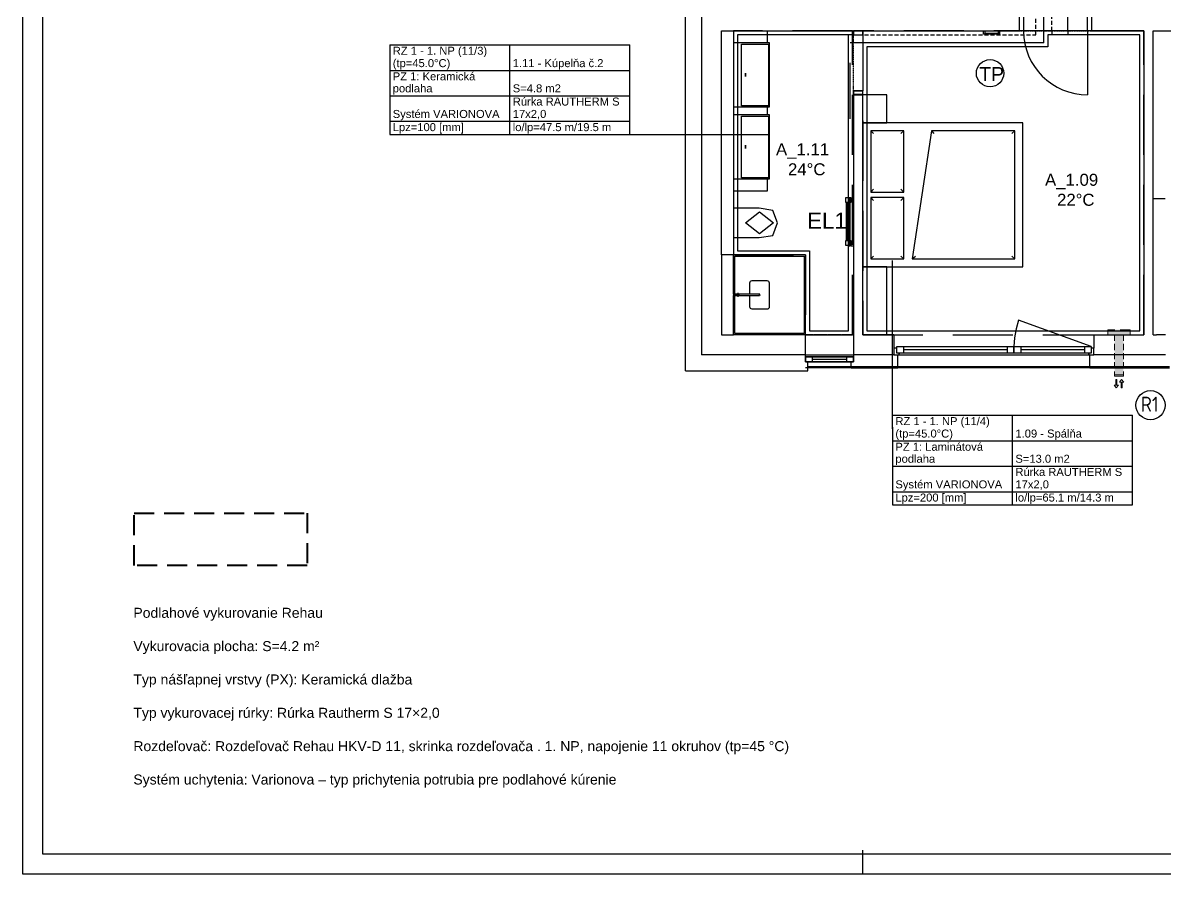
# Model space of a CAD drawing. Header units: millimetres. Extents: x -9498 to 115159, y -2045 to 31741.
# Drawn here: x -9498 to 4779, y -1682 to 8959 of the extents above; entities that cross this region are included whole.
import ezdxf

# ---------------------------------------------------------------- set-up
doc = ezdxf.new("R2010")
doc.units = ezdxf.units.MM
for name, pattern in [('BODKO__IARKOVAN___3MM', [5, 3, -1, 0, -1]), ('BODKO__IARKOVAN___4MM', [6, 4, -1, 0, -1]), ('DASH', [75, 50, -25]), ('DASHEDX2', [38.1, 25.4, -12.7])]:
    doc.linetypes.add(name, pattern=pattern)
for name, color, linetype in [('DXF_LAYER', 1, 'Continuous'), ('ODVODN__POTRUBIE___PODL__VYK_', 7, 'Continuous'), ('PODLAHOVKA', 7, 'Continuous'), ('POLO_KY', 7, 'Continuous'), ('PR_VODN__POTRUBIE___PODL__VYK_', 7, 'Continuous'), ('TABU_KY', 7, 'Continuous'), ('UK_LEGENDA', 7, 'Continuous'), ('UK_REBRIK', 94, 'Continuous'), ('vyk-privod2', 7, 'Continuous'), ('vyk-vratka-ZARIADENIE', 7, 'Continuous'), ('Z_NA_PRECHODOV_CH_POTRUB_', 7, 'Continuous')]:
    doc.layers.add(name, color=color, linetype=linetype)
doc.layers.add('NETLAC', color=6, linetype='Continuous', plot=False)
for name, color, linetype, lineweight in [('OKRAJOV__DILAT_CIA_PDL', 2, 'Continuous', 30), ('UK_VZT_JEDNOTKY', 150, 'DASHEDX2', 15), ('vyk-OKRAJOVA DILATACIA', 7, 'DASH', 40), ('vyk_POPIS', 7, 'Continuous', 20)]:
    doc.layers.add(name, color=color, linetype=linetype, lineweight=lineweight)
doc.styles.add('ARIAL', font='arial.ttf')
doc.styles.add('ISOCP', font='isocp.shx')
doc.styles.add('ISOCPEUR', font='arial.ttf')
doc.styles.get("Standard").update_dxf_attribs({"font": 'arial.ttf'})

# ---------------------------------------------------------------- blocks, each defined once
blk = doc.blocks.new('podklad')
at = {"layer": 'DXF_LAYER', "color": 8, "linetype": 'Continuous'}
for p, q in [((8621.995901, -15647.882778), (8621.995901, -11072.883266)), ((8821.995896, -11122.883266), (8821.995896, -15447.882778)), ((12796.995805, -11397.883266), (12796.995805, -11197.883266)), ((12846.995805, -11197.883266), (12846.995805, -11397.883266)), ((13646.995805, -11397.883266), (13646.995805, -11197.883266)), ((13696.995805, -11197.883266), (13696.995805, -11397.883266)), ((9071.995896, -11397.883266), (12796.995805, -11397.883266)), ((9071.995896, -14197.882778), (9071.995896, -11397.883266)), ((9221.995927, -11397.883266), (9221.995927, -14197.882778)), ((9647.201127, -11548.243618), (9647.201127, -11397.883266)), ((10721.995805, -11397.883266), (10721.995805, -11447.883266)), ((10836.995805, -11397.883266), (10721.995805, -11397.883266)), ((10836.995805, -11447.883266), (10836.995805, -11397.883266)), ((12846.995805, -11397.883266), (12796.995805, -11397.883266)), ((13646.995805, -11397.883266), (12846.995805, -11397.883266)), ((13696.995805, -11397.883266), (13646.995805, -11397.883266)), ((13646.995805, -11397.883266), (13646.995805, -12197.883266)), ((13696.995805, -11397.883266), (14351.995805, -11397.883266)), ((14351.995805, -11397.883266), (14351.995805, -15197.882778)), ((14466.995805, -13497.882778), (14466.995805, -11397.883266)), ((14466.995805, -11397.883266), (15421.995805, -11397.883266)), ((9671.995927, -11548.243618), (9221.995927, -11548.243618)), ((9321.995927, -11563.243618), (9657.488359, -11563.243618)), ((9321.995927, -12333.243618), (9321.995927, -11563.243618)), ((9657.488359, -11563.243618), (9657.488359, -12333.243618)), ((9671.995927, -12348.243618), (9671.995927, -11548.243618)), ((10721.995805, -11447.883266), (10836.995805, -11447.883266)), ((10681.995805, -12497.883266), (10681.995805, -11797.883266)), ((10836.995805, -12147.843227), (10721.995805, -12147.843227)), ((10721.995805, -12147.843227), (10721.995805, -12197.883266)), ((10721.995805, -12147.883266), (10836.995805, -12147.883266)), ((10721.995805, -12197.883266), (10721.995805, -12147.883266)), ((10836.995805, -12192.883266), (10721.995805, -12192.883266)), ((10721.995805, -12197.883266), (10721.995805, -15470.882778)), ((10836.995805, -12197.883266), (10721.995805, -12197.883266)), ((10721.995805, -12197.883266), (10836.995805, -12197.883266)), ((10836.995805, -12197.883266), (10836.995805, -12147.843227)), ((10836.995805, -12192.883266), (10836.995805, -12197.883266)), ((10836.995805, -15197.882778), (10836.995805, -12197.883266)), ((11136.995805, -12197.927212), (10836.995805, -12197.927212)), ((11136.995805, -12547.88229), (11136.995805, -12197.927212)), ((9221.995927, -12348.243618), (9671.995927, -12348.243618)), ((9657.488359, -12333.243618), (9321.995927, -12333.243618)), ((9647.201127, -12448.243618), (9647.201127, -12348.243618)), ((9671.995927, -12448.243618), (9221.995927, -12448.243618)), ((9321.995927, -12463.243618), (9657.488359, -12463.243618)), ((9321.995927, -13233.243618), (9321.995927, -12463.243618)), ((9657.488359, -12463.243618), (9657.488359, -13233.243618)), ((9671.995927, -13248.243618), (9671.995927, -12448.243618)), ((12836.995805, -12547.88229), (10836.995805, -12547.88229)), ((10836.995805, -12547.88229), (11136.995805, -12547.88229)), ((12836.995805, -14347.882778), (12836.995805, -12547.88229)), ((11349.288529, -12647.88229), (10936.995805, -12647.88229)), ((10936.995805, -12647.88229), (10936.995805, -13412.882778)), ((11349.288529, -13412.882778), (11349.288529, -12647.88229)), ((11697.235551, -12647.88229), (11456.294389, -14247.882778)), ((12736.995805, -12647.88229), (11697.235551, -12647.88229)), ((12736.995805, -14247.882778), (12736.995805, -12647.88229)), ((9221.995927, -13248.243618), (9671.995927, -13248.243618)), ((9657.488359, -13233.243618), (9321.995927, -13233.243618)), ((9647.201127, -13398.207485), (9647.201127, -13248.243618)), ((9221.995927, -13398.207485), (9647.201127, -13398.207485)), ((10936.995805, -13412.882778), (11349.288529, -13412.882778)), ((10661.995805, -13530.527798), (10661.995805, -14055.887173)), ((10681.995805, -14055.887173), (10681.995805, -13530.527798)), ((10721.995805, -13503.207485), (10689.316361, -13503.207485)), ((10689.316361, -13523.207485), (10721.995805, -13523.207485)), ((10936.995805, -13482.882778), (10936.995805, -14247.882778)), ((11349.288529, -13482.882778), (10936.995805, -13482.882778)), ((11349.288529, -13485.519985), (11349.288529, -13482.882778)), ((11349.288529, -14247.882778), (11349.288529, -13485.519985)), ((14466.995805, -15197.882778), (14466.995805, -13497.882778)), ((14616.995805, -13497.882778), (14466.995805, -13497.882778)), ((9541.995927, -13613.905239), (9221.995927, -13613.905239)), ((9221.995927, -13981.860317), (9541.995927, -13981.860317)), ((10721.995805, -14063.207485), (10689.316361, -14063.207485)), ((10689.316361, -14083.207485), (10721.995805, -14083.207485)), ((9221.995927, -14197.882778), (9071.995896, -14197.882778)), ((9071.995896, -14197.882778), (9071.995896, -15197.882778)), ((9221.995927, -14687.882778), (9221.995927, -14197.882778)), ((10121.995927, -14197.882778), (9221.995927, -14197.882778)), ((9236.995927, -14687.900356), (9236.995927, -14212.882778)), ((9236.995927, -14212.882778), (10106.995927, -14212.882778)), ((10106.995927, -14212.882778), (10106.995927, -15182.882778)), ((10121.995927, -15197.882778), (10121.995927, -14197.882778)), ((10936.995805, -14247.882778), (11349.288529, -14247.882778)), ((11456.294389, -14247.882778), (12736.995805, -14247.882778)), ((10836.995805, -14347.882778), (12836.995805, -14347.882778)), ((11136.995805, -14347.882778), (10836.995805, -14347.882778)), ((11136.995805, -15197.882778), (11136.995805, -14347.882778)), ((9421.995927, -14552.882778), (9421.995927, -14687.882778)), ((9641.995927, -14522.882778), (9451.995927, -14522.882778)), ((9671.995927, -14842.882778), (9671.995927, -14552.882778)), ((9516.995927, -14687.882778), (9221.995927, -14687.882778)), ((9221.995927, -14687.882778), (9221.995927, -14707.882778)), ((9221.995927, -14697.882778), (9296.995927, -14697.882778)), ((9276.995927, -14672.882778), (9276.995927, -14722.882778)), ((9221.995927, -15197.882778), (9221.995927, -14707.882778)), ((9221.995927, -14707.882778), (9516.995927, -14707.882778)), ((9236.995927, -15182.882778), (9236.995927, -14707.882778)), ((9421.995927, -14707.772915), (9421.995927, -14842.882778)), ((9451.995927, -14872.882778), (9641.995927, -14872.882778)), ((13690.995805, -15343.882778), (12785.132035, -15014.175259)), ((9071.995896, -15197.882778), (9221.995927, -15197.882778)), ((10121.995927, -15197.882778), (9221.995927, -15197.882778)), ((10106.995927, -15182.882778), (9236.995927, -15182.882778)), ((10121.995927, -15470.882778), (10121.995927, -15197.882778)), ((11226.995805, -15197.882778), (10836.995805, -15197.882778)), ((11226.995805, -15197.882778), (11226.995805, -15363.882778)), ((13726.995805, -15197.882778), (14351.995805, -15197.882778)), ((13726.995805, -15197.882778), (13726.995805, -15363.882778)), ((14466.995805, -15197.882778), (14509.495805, -15197.882778)), ((14621.995805, -15197.882778), (14509.495805, -15197.882778)), ((11262.995805, -15363.882778), (11226.995805, -15363.882778)), ((11226.995805, -15363.882778), (11226.995805, -15447.882778)), ((11262.995805, -15363.882778), (11262.995805, -15343.882778)), ((11262.995805, -15343.882778), (12726.995805, -15343.882778)), ((11262.995805, -15427.882778), (11262.995805, -15363.882778)), ((11346.995805, -15343.882778), (11346.995805, -15427.882778)), ((12642.995805, -15385.882778), (11346.995805, -15385.882778)), ((12642.995805, -15343.882778), (12642.995805, -15427.882778)), ((12726.995805, -15427.882778), (12726.995805, -15343.882778)), ((12726.995805, -15343.882778), (13690.995805, -15343.882778)), ((12726.995805, -15343.882778), (12726.995805, -15427.882778)), ((12810.995805, -15343.882778), (12810.995805, -15427.882778)), ((13606.995805, -15385.882778), (12810.995805, -15385.882778)), ((13606.995805, -15343.882778), (13606.995805, -15427.882778)), ((13690.995805, -15343.882778), (13690.995805, -15363.882778)), ((13726.995805, -15363.882778), (13690.995805, -15363.882778)), ((13690.995805, -15363.882778), (13690.995805, -15427.882778)), ((13726.995805, -15447.882778), (13726.995805, -15363.882778)), ((10121.995927, -15447.882778), (8821.995896, -15447.882778)), ((10121.995927, -15447.882778), (10721.995805, -15447.882778)), ((10721.995805, -15470.882778), (10121.995927, -15470.882778)), ((10121.995927, -15470.882778), (10121.995927, -15534.882778)), ((10121.995927, -15534.882778), (10121.995927, -15470.882778)), ((10121.995927, -15470.882778), (10721.995805, -15470.882778)), ((10121.995927, -15534.882778), (10721.995805, -15534.882778)), ((10721.995805, -15534.882778), (10121.995927, -15534.882778)), ((10151.995927, -15647.882778), (10151.995927, -15534.882778)), ((10205.995927, -15470.882778), (10205.995927, -15534.882778)), ((10205.995927, -15502.882778), (10637.995927, -15502.882778)), ((10637.995927, -15534.882778), (10637.995927, -15470.882778)), ((10691.995805, -15609.882778), (10691.995805, -15534.882778)), ((11226.995805, -15447.882778), (10721.995805, -15447.882778)), ((10721.995805, -15534.882778), (10721.995805, -15470.882778)), ((10721.995805, -15470.882778), (10721.995805, -15534.882778)), ((11226.995805, -15447.882778), (11287.995805, -15447.882778)), ((11297.995805, -15427.882778), (11262.995805, -15427.882778)), ((11276.995805, -15609.882778), (11276.995805, -15447.882778)), ((11287.995805, -15447.882778), (11297.995805, -15427.882778)), ((11287.995805, -15447.882778), (13665.995805, -15447.882778)), ((11287.995805, -15447.882778), (13665.995805, -15447.882778)), ((12726.995805, -15427.882778), (11297.995805, -15427.882778)), ((13655.995805, -15427.882778), (12726.995805, -15427.882778)), ((13690.995805, -15427.882778), (13655.995805, -15427.882778)), ((13655.995805, -15427.882778), (13665.995805, -15447.882778)), ((13665.995805, -15447.882778), (13726.995805, -15447.882778)), ((13676.995805, -15609.882778), (13676.995805, -15447.882778)), ((14621.995805, -15447.882778), (13726.995805, -15447.882778)), ((8621.995901, -15647.882778), (10151.995927, -15647.882778)), ((10691.995805, -15597.882778), (10151.995927, -15597.882778)), ((10691.995805, -15609.882778), (10151.995927, -15609.882778)), ((11276.995805, -15597.882778), (10691.995805, -15597.882778)), ((10691.995805, -15609.882778), (11276.995805, -15609.882778)), ((13676.995805, -15597.882778), (11276.995805, -15597.882778)), ((13676.995805, -15609.882778), (11276.995805, -15609.882778)), ((14671.995805, -15597.882778), (13676.995805, -15597.882778)), ((13676.995805, -15609.882778), (14671.995805, -15609.882778))]:
    blk.add_line(p, q, dxfattribs=at)
at = {"layer": 'DXF_LAYER', "color": 8, "linetype": 'BODKO__IARKOVAN___3MM'}
for p, q in [((12796.995805, -11397.883266), (13696.995805, -11397.883266)), ((10721.995805, -12147.883266), (10721.995805, -11447.883266)), ((10836.995805, -11447.883266), (10836.995805, -12147.883266))]:
    blk.add_line(p, q, dxfattribs=at)
at = {"layer": 'DXF_LAYER', "color": 8, "linetype": 'BODKO__IARKOVAN___4MM'}
for p, q in [((10721.996049, -15197.882778), (10121.995927, -15197.882778)), ((10721.995805, -15609.882778), (10121.995927, -15609.882778))]:
    blk.add_line(p, q, dxfattribs=at)
at = {"layer": 'DXF_LAYER', "color": 8, "linetype": 'Continuous'}
for points in [[(9371.995927, -11968.243618), (9370.90883, -11928.272915), (9371.995927, -11928.243618)], [(9371.995927, -11928.243618), (9373.083024, -11968.214321), (9371.995927, -11968.243618)], [(9371.995927, -12868.243618), (9370.90883, -12828.273403), (9371.995927, -12828.243618)], [(9371.995927, -12828.243618), (9373.083024, -12868.213833), (9371.995927, -12868.243618)], [(10671.995805, -13533.207485), (10670.908647, -13493.23727), (10671.995805, -13493.207485)], [(10671.995805, -13493.207485), (10673.082963, -13533.1777), (10671.995805, -13533.207485)], [(10671.995805, -14093.207485), (10670.908647, -14053.23727), (10671.995805, -14053.207485)], [(10671.995805, -14053.207485), (10673.082963, -14093.1777), (10671.995805, -14093.207485)], [(9546.995927, -14687.882778), (9547.539506, -14707.86813), (9546.264421, -14687.909634)], [(9546.264421, -14707.855923), (9547.18422, -14687.884731), (9546.995927, -14707.882778)], [(9546.995927, -14707.882778), (9546.452348, -14687.897427), (9549.584123, -14707.541958)], [(12785.132035, -15014.175259), (12752.716996, -15122.684536), (12752.716996, -15122.684536), (12733.250688, -15234.246059), (12726.995805, -15343.882778)]]:
    blk.add_lwpolyline(points, dxfattribs=at)
at = {"layer": 'DXF_LAYER', "color": 8, "linetype": 'Continuous', "flags": 128}
for points in [[(9546.995927, -14687.882778), (9546.97194, -14687.882778), (9546.89998, -14687.882778), (9546.780168, -14687.882778), (9546.612748, -14687.882778), (9546.397904, -14687.882778), (9546.136064, -14687.882778), (9545.827592, -14687.882778), (9545.472978, -14687.882778), (9545.072831, -14687.882778), (9544.627763, -14687.882778), (9544.138444, -14687.882778), (9543.605729, -14687.882778), (9543.030473, -14687.882778), (9542.41359, -14687.882778), (9541.755998, -14687.882778), (9541.058793, -14687.882778), (9540.323075, -14687.882778), (9539.550065, -14687.882778), (9538.740983, -14687.882778), (9537.897111, -14687.882778), (9537.019792, -14687.882778), (9536.110429, -14687.882778), (9535.170487, -14687.882778), (9534.201493, -14687.882778), (9533.204972, -14687.882778), (9532.182511, -14687.882778), (9531.135758, -14687.882778), (9530.066361, -14687.882778), (9528.97609, -14687.882778), (9527.866654, -14687.882778), (9526.739823, -14687.882778), (9525.597367, -14687.882778), (9524.441178, -14687.882778), (9523.273088, -14687.882778), (9522.094926, -14687.882778), (9520.908647, -14687.882778), (9519.716081, -14687.882778), (9518.51912, -14687.882778), (9517.319779, -14687.882778), (9516.995927, -14687.882778)], [(9516.995927, -14707.882778), (9518.195573, -14707.882778), (9519.393327, -14707.882778), (9520.587297, -14707.882778), (9521.775468, -14707.882778), (9522.95601, -14707.882778), (9524.126969, -14707.882778), (9525.286576, -14707.882778), (9526.432939, -14707.882778), (9527.564164, -14707.882778), (9528.678483, -14707.882778), (9529.774125, -14707.882778), (9530.849259, -14707.882778), (9531.902299, -14707.882778), (9532.931474, -14707.882778), (9533.935197, -14707.882778), (9534.911759, -14707.882778), (9535.859696, -14707.882778), (9536.777482, -14707.882778), (9537.663529, -14707.882778), (9538.516618, -14707.882778), (9539.335221, -14707.882778), (9540.118058, -14707.882778), (9540.863969, -14707.882778), (9541.571672, -14707.882778), (9542.240067, -14707.882778), (9542.868058, -14707.882778), (9543.454667, -14707.882778), (9543.998918, -14707.882778), (9544.500016, -14707.882778), (9544.957109, -14707.882778), (9545.369462, -14707.882778), (9545.736405, -14707.882778), (9546.057389, -14707.882778), (9546.331864, -14707.882778), (9546.559403, -14707.882778), (9546.73964, -14707.882778), (9546.872331, -14707.882778), (9546.957231, -14707.882778), (9546.994157, -14707.882778), (9546.995927, -14707.882778)]]:
    blk.add_lwpolyline(points, dxfattribs=at)
at = {"layer": 'DXF_LAYER', "color": 8, "linetype": 'Continuous'}
for points in [[(10936.995805, -12647.88229, 0), (10971.995805, -12682.882778, 0)], [(11349.288529, -12647.88229, 0), (11314.288529, -12682.882778, 0)], [(11697.235551, -12647.88229, 0), (11727.359574, -12682.882778, 0)], [(12736.995805, -12647.88229, 0), (12701.995805, -12682.882778, 0)], [(10936.995805, -13412.882778, 0), (10971.995805, -13377.882778, 0)], [(11314.288529, -13377.882778, 0), (11349.288529, -13412.882778, 0)], [(10671.995805, -13533.207485, 0), (10662.254594, -13530.67477, 0)], [(10681.737016, -13530.67477, 0), (10671.995805, -13533.207485, 0)], [(10691.990678, -13512.758266, 0), (10689.316361, -13503.207485, 0)], [(10689.316361, -13523.207485, 0), (10691.986527, -13513.79977, 0)], [(10971.995805, -13517.882778, 0), (10936.995805, -13482.882778, 0)], [(11346.651567, -13485.519985, 0), (11314.288529, -13517.882778, 0)], [(11349.288529, -13482.882778, 0), (11346.651567, -13485.519985, 0)], [(9372.825639, -13797.882778, 0), (9547.860856, -13659.871548, 0)], [(9772.895951, -13797.882778, 0), (9714.229569, -13641.471157, 0), (9541.995927, -13613.905239, 0)], [(9547.860856, -13659.871548, 0), (9722.895951, -13797.882778, 0)], [(9547.860795, -13935.894009, 0), (9372.825639, -13797.882778, 0)], [(9541.995927, -13981.860317, 0), (9714.229569, -13954.294399, 0), (9772.895951, -13797.882778, 0)], [(9722.895951, -13797.882778, 0), (9547.860795, -13935.894009, 0)], [(10662.254594, -14055.7402, 0), (10671.995805, -14053.207485, 0)], [(10671.995805, -14053.207485, 0), (10681.737016, -14055.7402, 0)], [(10691.990678, -14072.758266, 0), (10689.316361, -14063.207485, 0)], [(10689.658402, -14082.590298, 0), (10691.986527, -14073.79977, 0)], [(10971.995805, -14212.882778, 0), (10936.995805, -14247.882778, 0)], [(11349.288529, -14247.882778, 0), (11314.288529, -14212.882778, 0)], [(11456.294389, -14247.882778, 0), (11496.959672, -14212.882778, 0)], [(12701.995805, -14212.882778, 0), (12736.995805, -14247.882778, 0)]]:
    blk.add_polyline3d(points, dxfattribs=at)
for centre, radius, start, end in [((13646.995805, -11397.883266), 800, 180.000005, 270.000001), ((9451.995927, -14552.882778), 30, 89.999992, 180.000001), ((9641.995927, -14552.882778), 30, 0.00001, 89.999992), ((9546.995927, -14697.882778), 10, 74.999995, 89.999992), ((9451.995927, -14842.882778), 30, 180.000001, 269.999983), ((9641.995927, -14842.882778), 30, 269.999983, 0.00001)]:
    blk.add_arc(centre, radius, start, end, dxfattribs=at)
blk = doc.blocks.new('A$C57FC20A3')
at = {"layer": 'vyk-vratka-ZARIADENIE', "color": 6, "lineweight": 30}
for p, q in [((0, 183, -5791), (28, 183, -5791)), ((28, 17, -5791), (28, 183, -5791)), ((0, 17, -5791), (28, 17, -5791)), ((28, 17, -5791), (28, 23, -5791))]:
    blk.add_line(p, q, dxfattribs=at)
at = {"layer": 'vyk-vratka-ZARIADENIE', "color": 6, "lineweight": 30, "elevation": -5791}
blk.add_lwpolyline([(40, 200), (40, 0), (0, 0), (0, 200)], close=True, dxfattribs=at)
blk = doc.blocks.new('REBRIK450')
at = {"layer": 'UK_REBRIK', "ltscale": 3}
for p, q in [((35966, 10595), (35966, 11070)), ((35973, 10595), (35973, 11070)), ((35989, 10595), (35989, 11070)), ((36005, 10595), (36005, 11070)), ((36011, 10595), (36011, 11070))]:
    blk.add_line(p, q, dxfattribs=at)
for points in [[(36018, 11070), (36018, 11133), (35955, 11133), (35955, 11070), (36018, 11070)], [(36018, 10533), (36018, 10595), (35955, 10595), (35955, 10533), (36018, 10533)]]:
    blk.add_lwpolyline(points, dxfattribs=at)
blk = doc.blocks.new('REK JEDNOTKA')
at = {"layer": 'UK_VZT_JEDNOTKY', "transparency": 33554559}
h = blk.add_hatch(color=256, dxfattribs=at)
h.dxf.hatch_style = 1
h.paths.add_polyline_path([(8105, 34163), (8042, 34163), (8042, 33884), (8105, 33884)])
h.paths.add_polyline_path([(8042, 34078), (7542, 34078), (7542, 33968), (8042, 33968)])
at = {"layer": 'UK_VZT_JEDNOTKY', "color": 7, "ltscale": 5}
for p, q in [((7379, 33990), (7412, 34016)), ((7412, 33964), (7379, 33990)), ((7412, 34016), (7412, 33964)), ((7450, 34082), (7483, 34056)), ((7450, 34030), (7450, 34082)), ((7483, 34056), (7450, 34030))]:
    blk.add_line(p, q, dxfattribs=at)
at = {"layer": 'UK_VZT_JEDNOTKY', "color": 7, "ltscale": 3}
for p, q in [((8042, 34078), (7542, 34078)), ((8042, 33968), (7542, 33968))]:
    blk.add_line(p, q, dxfattribs=at)
at = {"layer": 'UK_VZT_JEDNOTKY', "color": 7, "linetype": 'ByBlock', "ltscale": 5}
blk.add_lwpolyline([(8042, 33884), (8042, 34163), (8105, 34163), (8105, 33884)], close=True, dxfattribs=at)
at = {"layer": 'UK_VZT_JEDNOTKY', "color": 7, "ltscale": 5}
for points in [[(7450, 34049), (7379, 34049), (7379, 34063), (7450, 34063)], [(7412, 33997), (7483, 33997), (7483, 33983), (7412, 33983)], [(7526, 33966), (7526, 34080), (7542, 34080), (7542, 33966)]]:
    blk.add_lwpolyline(points, close=True, dxfattribs=at)
blk = doc.blocks.new('UK_VALUL')
at = {"layer": 'ODVODN__POTRUBIE___PODL__VYK_', "color": 172, "linetype": 'DASH'}
for p, q in [((3163, 8808.9), (3163, 9588.9)), ((3363, 8858.9), (3363, 9388.9)), ((3363, 8858.9), (3363, 8808.9)), ((871.3, 8808.9), (821.3, 8808.9)), ((871.3, 8808.9), (3163, 8808.9))]:
    blk.add_line(p, q, dxfattribs=at)
blk.add_lwpolyline([(3163, 8808.9), (3163, 8808.9), (3163, 8808.9), (3163, 8808.9), (3163, 8808.9)], dxfattribs=at)
at = {"layer": 'OKRAJOV__DILAT_CIA_PDL', "color": 0, "linetype": 'DASH', "ltscale": 15}
for points in [[(284, 6058.9), (284, 5058.9), (871.3, 5058.9), (871.3, 8858.9), (-616, 8858.9), (-616, 6058.9), (284, 6058.9)], [(999, 8858.9), (999, 5058.9), (4514, 5058.9), (4514, 8858.9), (999, 8858.9)]]:
    blk.add_lwpolyline(points, dxfattribs=at)
at = {"layer": 'PODLAHOVKA', "color": 92}
for points in [[(334, 6108.9), (334, 5108.9), (821.3, 5108.9), (821.3, 8808.9), (-566, 8808.9), (-566, 6108.9), (334, 6108.9)], [(1049, 5108.9), (4464, 5108.9), (4464, 8808.9), (3313, 8808.9), (3313, 8658.9), (1049, 8658.9), (1049, 5108.9)]]:
    blk.add_lwpolyline(points, dxfattribs=at)
at = {"layer": 'PR_VODN__POTRUBIE___PODL__VYK_', "color": 12}
for p, q in [((3263, 8708.9), (3263, 9488.9)), ((3563, 8858.9), (3563, 9288.9)), ((3563, 8858.9), (3563, 8808.9)), ((871.3, 8708.9), (844, 8708.9)), ((3263, 8708.9), (871.3, 8708.9))]:
    blk.add_line(p, q, dxfattribs=at)
blk.add_lwpolyline([(3263, 8708.9), (3263, 8708.9), (3263, 8708.9), (3263, 8708.9), (3263, 8708.9), (3263, 8708.9)], dxfattribs=at)
at = {"layer": 'TABU_KY'}
for p, q in [((-4910, 8683.2), (-1910, 8683.2)), ((-3410, 8363.2), (-3410, 8683.2)), ((-4910, 8363.2), (-1910, 8363.2)), ((-3410, 8048.2), (-3410, 8363.2)), ((-4910, 8048.2), (-1910, 8048.2)), ((-3410, 7728.2), (-3410, 8048.2)), ((-4910, 7728.2), (-1910, 7728.2)), ((-3410, 7563.2), (-3410, 7728.2)), ((-1910, 7563.2), (-166, 7563.2)), ((1372, 3883.2), (1372, 5986.2)), ((1372, 4053.2), (4372, 4053.2)), ((2872, 3733.2), (2872, 4053.2)), ((1372, 3733.2), (4372, 3733.2)), ((2872, 3418.2), (2872, 3733.2)), ((1372, 3418.2), (4372, 3418.2)), ((2872, 3098.2), (2872, 3418.2)), ((1372, 3098.2), (4372, 3098.2)), ((2872, 2933.2), (2872, 3098.2))]:
    blk.add_line(p, q, dxfattribs=at)
for points in [[(-4910, 8683.2), (-4910, 7563.2), (-1910, 7563.2), (-1910, 8683.2)], [(1372, 3903.2), (1372, 2933.2), (4372, 2933.2), (4372, 4053.2)]]:
    blk.add_lwpolyline(points, dxfattribs=at)
at = {"layer": 'UK_LEGENDA'}
blk.add_circle((4596, 4179.3), 182.2, dxfattribs=at)
at = {"layer": 'vyk-privod2'}
blk.add_circle((2589.9, 8328.6, 23163.2), 170.9, dxfattribs=at)
at = {"layer": 'Z_NA_PRECHODOV_CH_POTRUB_', "color": 2}
for p, q in [((999, 8858.9), (999, 8858.9)), ((3263, 8858.9), (3263, 8858.9)), ((999, 8708.9), (999, 8708.9)), ((3263, 8708.9), (3263, 8708.9))]:
    blk.add_line(p, q, dxfattribs=at)
at = {"layer": 'UK_REBRIK', "xscale": -1, "rotation": 1.577624990645177e-06}
blk.add_blockref('REBRIK450', (36806.9, -4358.8), dxfattribs=at)
at = {"layer": 'UK_VZT_JEDNOTKY', "xscale": -1, "rotation": 270}
blk.add_blockref('REK JEDNOTKA', (-29821.6, -2983.1), dxfattribs=at)
at = {"layer": 'vyk-vratka-ZARIADENIE', "rotation": 269.9999960982775}
blk.add_blockref('A$C57FC20A3', (2508.4, 8858.9, 5790.8), dxfattribs=at)
at = {"layer": 'DXF_LAYER', "color": 8, "style": 'ISOCPEUR'}
for s, p in [('A_1.11', (-85.1, 7303.2)), ('24°C', (64.9, 7053.2)), ('A_1.09', (3277.4, 6922.3)), ('22°C', (3427.4, 6672.3))]:
    blk.add_text(s, height=150, dxfattribs=at).set_placement(p)
at = {"layer": 'POLO_KY', "color": 7, "style": 'ARIAL'}
blk.add_text('EL1', height=200, dxfattribs=at).set_placement((303.1, 6386.7))
at = {"layer": 'TABU_KY', "style": 'ARIAL'}
for s, p in [('RZ 1 - 1. NP (11/3) ', (-4875, 8560.2)), ('(tp=45.0°C)', (-4875, 8405.2)), ('1.11 - Kúpelňa č.2', (-3375, 8405.2)), ('PZ 1: Keramická', (-4875, 8240.2)), ('podlaha', (-4875, 8090.2)), ('S=4.8 m2', (-3375, 8090.2)), ('Rúrka RAUTHERM S', (-3375, 7925.2)), ('Systém VARIONOVA', (-4875, 7770.2)), ('17x2,0', (-3375, 7770.2)), ('Lpz=100 [mm]', (-4875, 7605.2)), ('lo/lp=47.5 m/19.5 m', (-3375, 7605.2)), ('RZ 1 - 1. NP (11/4) ', (1407, 3930.2)), ('(tp=45.0°C)', (1407, 3775.2)), ('1.09 - Spálňa', (2907, 3775.2)), ('PZ 1: Laminátová', (1407, 3610.2)), ('podlaha', (1407, 3460.2)), ('S=13.0 m2', (2907, 3460.2)), ('Rúrka RAUTHERM S', (2907, 3295.2)), ('Systém VARIONOVA', (1407, 3140.2)), ('17x2,0', (2907, 3140.2)), ('Lpz=200 [mm]', (1407, 2975.2)), ('lo/lp=65.1 m/14.3 m', (2907, 2975.2))]:
    blk.add_text(s, height=100, dxfattribs=at).set_placement(p)
at = {"layer": 'UK_LEGENDA', "style": 'ISOCP'}
blk.add_text('R1', height=187.5, dxfattribs=at).set_placement((4473.5, 4098.2))
at = {"layer": 'vyk_POPIS', "lineweight": 35, "style": 'ARIAL'}
blk.add_text('TP', height=175, rotation=360, dxfattribs=at).set_placement((2453.4, 8231.3, 23163.2))

msp = doc.modelspace()

# ---------------------------------------------------------------- linework, layer by layer
at = {"ltscale": 5}
for p, q in [((-9497.905, -1682.244), (-9497.905, -1382.244)), ((1002.095, -1682.244), (1002.095, -1382.244))]:
    msp.add_line(p, q, dxfattribs=at)
msp.add_lwpolyline([(-9247.905, 19067.756), (32002.095, 19067.756), (32002.095, -1432.244), (-9247.905, -1432.244)], close=True)
at = {"layer": 'NETLAC'}
msp.add_lwpolyline([(-9497.905, 19317.756), (32252.095, 19317.756), (32252.095, -1682.244), (-9497.905, -1682.244)], close=True, dxfattribs=at)
at = {"layer": 'vyk-OKRAJOVA DILATACIA', "ltscale": 5}
msp.add_lwpolyline([(-8105.353, 2831.213), (-5945.764, 2831.213), (-5945.764, 2177.937), (-8105.353, 2177.937)], close=True, dxfattribs=at)

# ---------------------------------------------------------------- block references
at = {"linetype": 'Continuous'}
msp.add_blockref('podklad', (-9838.044, 20256.763), dxfattribs=at)
at = {"layer": 'vyk-vratka-ZARIADENIE'}
msp.add_blockref('UK_VALUL', (0, 0), dxfattribs=at)

# ---------------------------------------------------------------- texts
at = {"insert": (-8116.538, 1647.154), "char_height": 125, "attachment_point": 1}
msp.add_mtext_dynamic_manual_height_columns('Podlahové vykurovanie Rehau\\P\\PVykurovacia plocha: S=4.2 m²\\P\\PTyp nášľapnej vrstvy (PX): Keramická dlažba\\P\\PTyp vykurovacej rúrky: Rúrka Rautherm S 17×2,0\\P\\PRozdeľovač: Rozdeľovač Rehau HKV-D 11, skrinka rozdeľovača . 1. NP, napojenie 11 okruhov (tp\u200b=45 °C)\\P\\PSystém uchytenia: Varionova – typ prichytenia potrubia pre podlahové kúrenie', width=57241.44361, gutter_width=625, heights=[0], dxfattribs=at)

doc.saveas('drawing.dxf')
